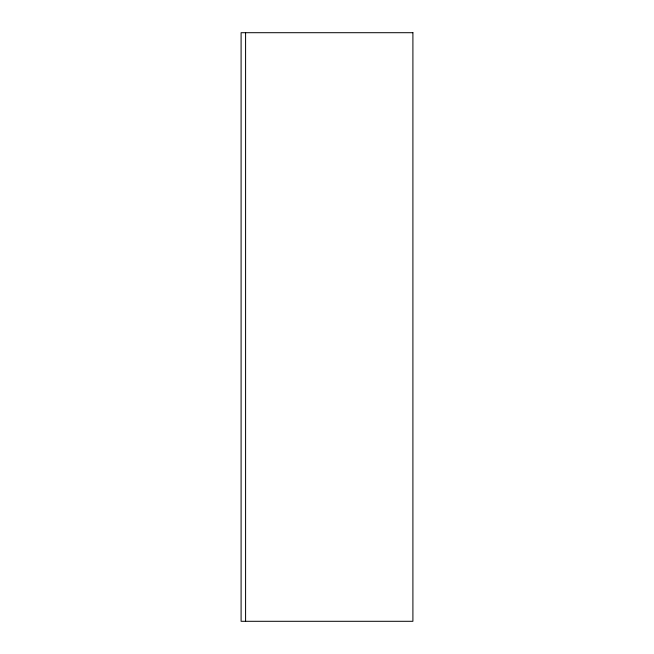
<?xml version="1.0" encoding="UTF-8"?>
<svg xmlns="http://www.w3.org/2000/svg" width="654" height="654" viewBox="0 0 654 654"><rect width="100%" height="100%" fill="white"/><g stroke="black" fill="none" stroke-linecap="round" stroke-linejoin="round"><path stroke-width="0.98" d="M245.585 32.7L245.585 621.3M412.903 32.7L241.097 32.7L241.097 621.3L412.903 621.3L412.903 32.7"/></g></svg>
